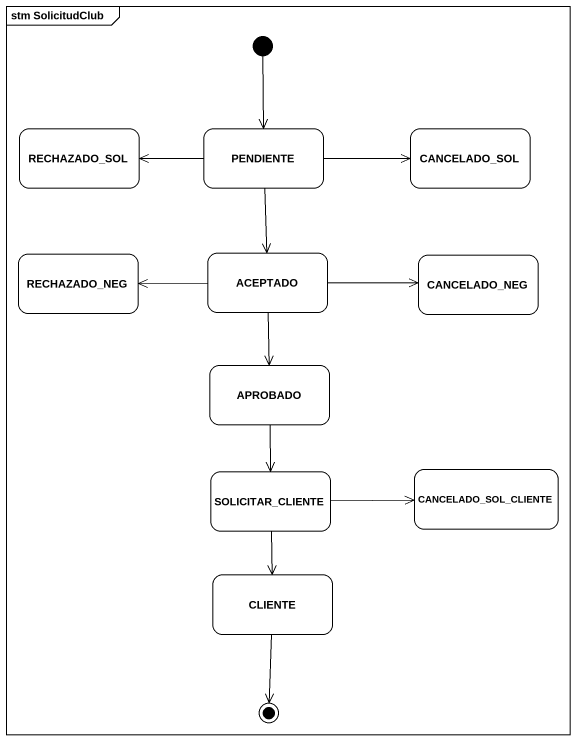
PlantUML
@startuml
mainframe stm SolicitudClub
hide empty description
state RECHAZADO_SOL
state PENDIENTE
state CANCELADO_SOL
state RECHAZADO_NEG
state ACEPTADO
state CANCELADO_NEG
state APROBADO
state SOLICITAR_CLIENTE
state CANCELADO_SOL_CLIENTE
state CLIENTE
[*] --> PENDIENTE
PENDIENTE -left-> RECHAZADO_SOL
PENDIENTE -right-> CANCELADO_SOL
PENDIENTE --> ACEPTADO
ACEPTADO -left-> RECHAZADO_NEG
ACEPTADO -right-> CANCELADO_NEG
ACEPTADO --> APROBADO
APROBADO --> SOLICITAR_CLIENTE
SOLICITAR_CLIENTE -right-> CANCELADO_SOL_CLIENTE
SOLICITAR_CLIENTE --> CLIENTE
CLIENTE --> [*]
@enduml
